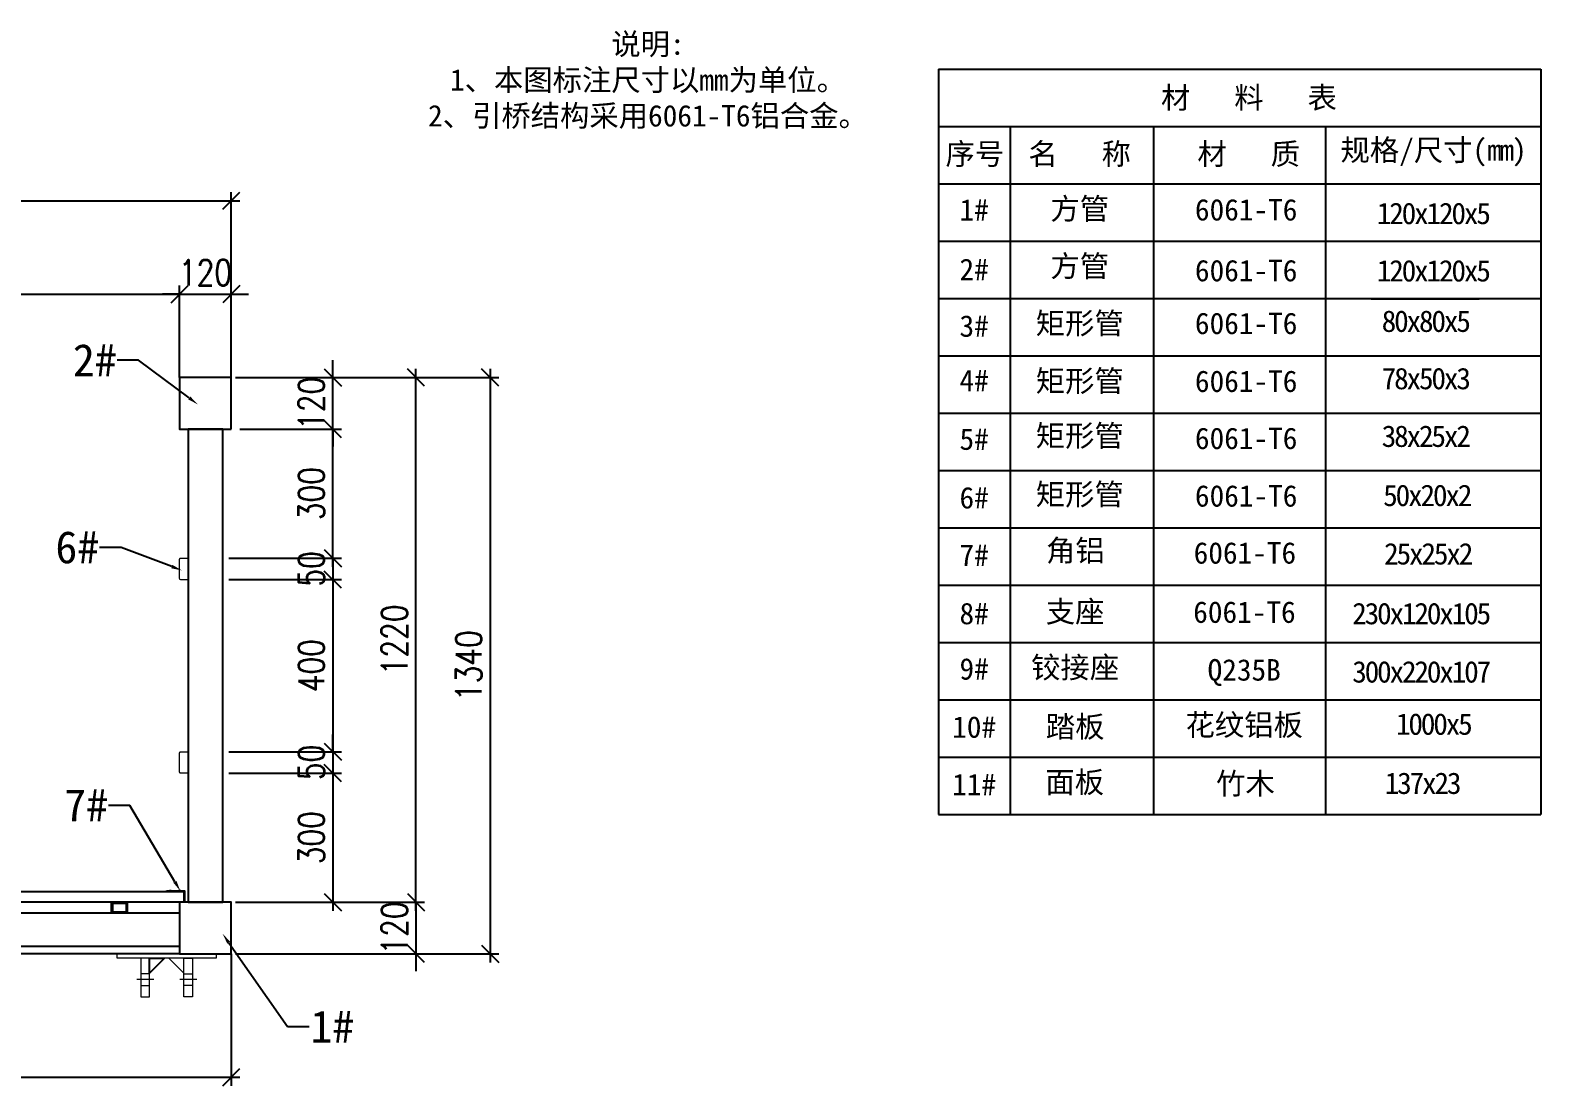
# Model space of a CAD drawing. Extents: x -259369 to -50372, y -155978 to 198088.
# Drawn here: x -86688 to -76155, y 74845 to 82209 of the extents above; entities that cross this region are included whole.
import ezdxf
from ezdxf import colors
from ezdxf.entities.mleader import LeaderData, LeaderLine
from ezdxf.math import Vec2, Vec3

# ---------------------------------------------------------------- set-up
doc = ezdxf.new("R2010")
doc.units = 0
doc.header["$LTSCALE"] = 1000
doc.header["$MEASUREMENT"] = 0
doc.linetypes.add('DASHDOT', pattern=[1, 0.5, -0.25, 0, -0.25])
for name, color, linetype, lineweight in [('图框', 7, 'Continuous', 13), ('型材', 7, 'Continuous', 15), ('结构', 52, 'Continuous', 18)]:
    doc.layers.add(name, color=color, linetype=linetype, lineweight=lineweight)
for name, color, linetype in [('文字', 7, 'Continuous'), ('标注', 9, 'Continuous'), ('连接端梁', 130, 'Continuous'), ('铝横梁', 220, 'Continuous'), ('铝通', 4, 'Continuous'), ('面板', 44, 'Continuous')]:
    doc.layers.add(name, color=color, linetype=linetype)
doc.styles.add('Arial', font='')
doc.styles.add('HZTXT', font='txtw.shx', dxfattribs={"width": 0.8, "bigfont": 'hztxtw.shx'})
doc.styles.get('Arial').set_extended_font_data('STXihei')
doc.dimstyles.new('DIM-40-SC0.5', dxfattribs={"dimscale": 40, "dimtxt": 3, "dimasz": 2, "dimexe": 1, "dimexo": 1, "dimgap": 1, "dimtad": 1, "dimdec": 1, "dimlfac": 0.5, "dimdsep": 46, "dimtxsty": 'HZTXT', "dimblk": 'OBLIQUE', "dimcen": 0, "dimdle": 1, "dimclrd": 9, "dimclre": 9, "dimclrt": 2, "dimadec": 1, "dimazin": 0, "dimtfac": 1, "dimtdec": 1, "dimtix": 1, "dimtmove": 2, "dimatfit": 3, "dimldrblk": 'OBLIQUE', "dimfxl": 0, "dimtolj": 1, "dimtzin": 0, "dimarcsym": 0})

# ---------------------------------------------------------------- blocks, each defined once
blk = doc.blocks.new('_Oblique')
at = {"color": 0, "linetype": 'ByBlock', "lineweight": -2}
blk.add_line((-0.5, -0.5), (0.5, 0.5), dxfattribs=at)
blk = doc.blocks.new('*D229')
at = {"layer": 'Defpoints', "color": 0, "transparency": 16777216}
for p in [(45439.6, 43591.7), (40919.6, 43163.8), (45439.6, 43163.8)]:
    blk.add_point(p, dxfattribs=at)
at = {"layer": '标注', "color": 9, "lineweight": -2, "transparency": 16777216}
for p, q in [((40919.6, 43203.8), (40919.6, 43631.7)), ((45439.6, 43203.8), (45439.6, 43631.7)), ((40879.6, 43591.7), (45479.6, 43591.7))]:
    blk.add_line(p, q, dxfattribs=at)
at = {"layer": '标注', "color": 9, "lineweight": -2, "transparency": 16777216, "xscale": 80, "yscale": 80, "zscale": 80, "rotation": 180}
blk.add_blockref('_Oblique', (40919.6, 43591.7), dxfattribs=at)
at = {"layer": '标注', "color": 9, "lineweight": -2, "transparency": 16777216, "xscale": 80, "yscale": 80, "zscale": 80}
blk.add_blockref('_Oblique', (45439.6, 43591.7), dxfattribs=at)
at = {"layer": '标注', "color": 2, "transparency": 16777216, "insert": (43179.6, 43691.7), "char_height": 120, "attachment_point": 5, "style": 'HZTXT'}
blk.add_mtext('\\A1;2260', dxfattribs=at)
blk = doc.blocks.new('*D230')
at = {"layer": 'Defpoints', "color": 0, "transparency": 16777216}
for p in [(45679.6, 43591.7), (45439.6, 43163.8, 0), (45679.6, 43145.8)]:
    blk.add_point(p, dxfattribs=at)
at = {"layer": '标注', "color": 9, "lineweight": -2, "transparency": 16777216}
for p, q in [((45439.6, 43203.8), (45439.6, 43631.7)), ((45679.6, 43185.8), (45679.6, 43631.7)), ((45439.6, 43591.7), (45359.6, 43591.7)), ((45439.6, 43591.7), (45679.6, 43591.7)), ((45679.6, 43591.7), (45759.6, 43591.7))]:
    blk.add_line(p, q, dxfattribs=at)
at = {"layer": '标注', "color": 9, "lineweight": -2, "transparency": 16777216, "xscale": 80, "yscale": 80, "zscale": 80}
blk.add_blockref('_Oblique', (45439.6, 43591.7), dxfattribs=at)
at = {"layer": '标注', "color": 9, "lineweight": -2, "transparency": 16777216, "xscale": 80, "yscale": 80, "zscale": 80, "rotation": 180}
blk.add_blockref('_Oblique', (45679.6, 43591.7), dxfattribs=at)
at = {"layer": '标注', "color": 2, "transparency": 16777216, "insert": (45559.6, 43691.7), "char_height": 120, "attachment_point": 5, "style": 'HZTXT'}
blk.add_mtext('\\A1;120', dxfattribs=at)
blk = doc.blocks.new('*D231')
at = {"layer": 'Defpoints', "color": 0, "transparency": 16777216}
for p in [(45679.6, 44026.3), (40679.6, 43163.8), (45679.6, 43163.8)]:
    blk.add_point(p, dxfattribs=at)
at = {"layer": '标注', "color": 9, "lineweight": -2, "transparency": 16777216}
for p, q in [((40679.6, 43203.8), (40679.6, 44066.3)), ((45679.6, 43203.8), (45679.6, 44066.3)), ((40639.6, 44026.3), (45719.6, 44026.3))]:
    blk.add_line(p, q, dxfattribs=at)
at = {"layer": '标注', "color": 9, "lineweight": -2, "transparency": 16777216, "xscale": 80, "yscale": 80, "zscale": 80, "rotation": 180}
blk.add_blockref('_Oblique', (40679.6, 44026.3), dxfattribs=at)
at = {"layer": '标注', "color": 9, "lineweight": -2, "transparency": 16777216, "xscale": 80, "yscale": 80, "zscale": 80}
blk.add_blockref('_Oblique', (45679.6, 44026.3), dxfattribs=at)
at = {"layer": '标注', "color": 2, "transparency": 16777216, "insert": (43179.6, 44126.3), "char_height": 120, "attachment_point": 5, "style": 'HZTXT'}
blk.add_mtext('\\A1;2500', dxfattribs=at)
blk = doc.blocks.new('*D232')
at = {"layer": 'Defpoints', "color": 0, "transparency": 16777216}
for p in [(40679.6, 40563.8), (45679.6, 40563.8), (45679.6, 39950)]:
    blk.add_point(p, dxfattribs=at)
at = {"layer": '标注', "color": 9, "lineweight": -2, "transparency": 16777216}
for p, q in [((40679.6, 40523.8), (40679.6, 39910)), ((45679.6, 40523.8), (45679.6, 39910)), ((40639.6, 39950), (45719.6, 39950))]:
    blk.add_line(p, q, dxfattribs=at)
at = {"layer": '标注', "color": 9, "lineweight": -2, "transparency": 16777216, "xscale": 80, "yscale": 80, "zscale": 80, "rotation": 180}
blk.add_blockref('_Oblique', (40679.6, 39950), dxfattribs=at)
at = {"layer": '标注', "color": 9, "lineweight": -2, "transparency": 16777216, "xscale": 80, "yscale": 80, "zscale": 80}
blk.add_blockref('_Oblique', (45679.6, 39950), dxfattribs=at)
at = {"layer": '标注', "color": 2, "transparency": 16777216, "insert": (43179.6, 40050), "char_height": 120, "attachment_point": 5, "style": 'HZTXT'}
blk.add_mtext('\\A1;2500', dxfattribs=at)
blk = doc.blocks.new('*D233')
at = {"layer": 'Defpoints', "color": 0, "transparency": 16777216}
for p in [(45659.5, 43203.8, 0), (46538.1, 43203.8), (45659.5, 40763.8)]:
    blk.add_point(p, dxfattribs=at)
at = {"layer": '标注', "color": 9, "lineweight": -2, "transparency": 16777216}
for p, q in [((45699.5, 43203.8), (46578.1, 43203.8)), ((46538.1, 40723.8), (46538.1, 43243.8)), ((45699.5, 40763.8), (46578.1, 40763.8))]:
    blk.add_line(p, q, dxfattribs=at)
at = {"layer": '标注', "color": 9, "lineweight": -2, "transparency": 16777216, "xscale": 80, "yscale": 80, "zscale": 80}
for p, rotation in [((46538.1, 43203.8), 90), ((46538.1, 40763.8), 270)]:
    blk.add_blockref('_Oblique', p, dxfattribs=dict(at, rotation=rotation))
at = {"layer": '标注', "color": 2, "transparency": 16777216, "insert": (46438.1, 41983.8), "char_height": 120, "attachment_point": 5, "rotation": 90, "style": 'HZTXT'}
blk.add_mtext('\\A1;1220', dxfattribs=at)
blk = doc.blocks.new('*D234')
at = {"layer": 'Defpoints', "color": 0, "transparency": 16777216}
for p in [(45659.5, 43203.8, 0), (45659.5, 40523.8, 0), (46883.2, 40523.8)]:
    blk.add_point(p, dxfattribs=at)
at = {"layer": '标注', "color": 9, "lineweight": -2, "transparency": 16777216}
for p, q in [((45699.5, 43203.8), (46923.2, 43203.8)), ((46883.2, 43243.8), (46883.2, 40483.8)), ((45699.5, 40523.8), (46923.2, 40523.8))]:
    blk.add_line(p, q, dxfattribs=at)
at = {"layer": '标注', "color": 9, "lineweight": -2, "transparency": 16777216, "xscale": 80, "yscale": 80, "zscale": 80}
for p, rotation in [((46883.2, 43203.8), 90), ((46883.2, 40523.8), 270)]:
    blk.add_blockref('_Oblique', p, dxfattribs=dict(at, rotation=rotation))
at = {"layer": '标注', "color": 2, "transparency": 16777216, "insert": (46783.2, 41863.8), "char_height": 120, "attachment_point": 5, "rotation": 90, "style": 'HZTXT'}
blk.add_mtext('\\A1;1340', dxfattribs=at)
blk = doc.blocks.new('*D235')
at = {"layer": 'Defpoints', "color": 0, "transparency": 16777216}
for p in [(45659.5, 40763.8, 0), (45659.5, 40523.8), (46538.1, 40523.8)]:
    blk.add_point(p, dxfattribs=at)
at = {"layer": '标注', "color": 9, "lineweight": -2, "transparency": 16777216}
for p, q in [((46538.1, 40763.8), (46538.1, 40843.8)), ((45699.5, 40763.8), (46578.1, 40763.8)), ((46538.1, 40763.8), (46538.1, 40523.8)), ((45699.5, 40523.8), (46578.1, 40523.8)), ((46538.1, 40523.8), (46538.1, 40443.8))]:
    blk.add_line(p, q, dxfattribs=at)
at = {"layer": '标注', "color": 9, "lineweight": -2, "transparency": 16777216, "xscale": 80, "yscale": 80, "zscale": 80}
for p, rotation in [((46538.1, 40763.8), 270), ((46538.1, 40523.8), 90)]:
    blk.add_blockref('_Oblique', p, dxfattribs=dict(at, rotation=rotation))
at = {"layer": '标注', "color": 2, "transparency": 16777216, "insert": (46438.1, 40643.8), "char_height": 120, "attachment_point": 5, "rotation": 90, "style": 'HZTXT'}
blk.add_mtext('\\A1;120', dxfattribs=at)
blk = doc.blocks.new('*D222')
at = {"layer": 'Defpoints', "color": 0, "transparency": 16777216}
for p in [(45679.6, 43203.8, 0), (46151.9, 43203.8), (45679.6, 42963.8, 0)]:
    blk.add_point(p, dxfattribs=at)
at = {"layer": '标注', "color": 9, "lineweight": -2, "transparency": 16777216}
for p, q in [((46151.9, 43203.8), (46151.9, 43283.8)), ((45719.6, 43203.8), (46191.9, 43203.8)), ((46151.9, 42963.8), (46151.9, 43203.8)), ((45719.6, 42963.8), (46191.9, 42963.8)), ((46151.9, 42963.8), (46151.9, 42883.8))]:
    blk.add_line(p, q, dxfattribs=at)
at = {"layer": '标注', "color": 9, "lineweight": -2, "transparency": 16777216, "xscale": 80, "yscale": 80, "zscale": 80}
for p, rotation in [((46151.9, 43203.8), 270), ((46151.9, 42963.8), 90)]:
    blk.add_blockref('_Oblique', p, dxfattribs=dict(at, rotation=rotation))
at = {"layer": '标注', "color": 2, "transparency": 16777216, "insert": (46051.9, 43083.8), "char_height": 120, "attachment_point": 5, "rotation": 90, "style": 'HZTXT'}
blk.add_mtext('\\A1;120', dxfattribs=at)
blk = doc.blocks.new('*D223')
at = {"layer": 'Defpoints', "color": 0, "transparency": 16777216}
for p in [(45679.6, 42963.8), (46151.9, 42963.8), (45627.6, 42363.8)]:
    blk.add_point(p, dxfattribs=at)
at = {"layer": '标注', "color": 9, "lineweight": -2, "transparency": 16777216}
for p, q in [((46151.9, 42323.8), (46151.9, 43003.8)), ((45719.6, 42963.8), (46191.9, 42963.8)), ((45667.6, 42363.8), (46191.9, 42363.8))]:
    blk.add_line(p, q, dxfattribs=at)
at = {"layer": '标注', "color": 9, "lineweight": -2, "transparency": 16777216, "xscale": 80, "yscale": 80, "zscale": 80}
for p, rotation in [((46151.9, 42963.8), 90), ((46151.9, 42363.8), 270)]:
    blk.add_blockref('_Oblique', p, dxfattribs=dict(at, rotation=rotation))
at = {"layer": '标注', "color": 2, "transparency": 16777216, "insert": (46051.9, 42663.8), "char_height": 120, "attachment_point": 5, "rotation": 90, "style": 'HZTXT'}
blk.add_mtext('\\A1;300', dxfattribs=at)
blk = doc.blocks.new('*D224')
at = {"layer": 'Defpoints', "color": 0, "transparency": 16777216}
for p in [(45627.6, 41363.8, 0), (45659.5, 40763.8, 0), (46151.9, 40763.8)]:
    blk.add_point(p, dxfattribs=at)
at = {"layer": '标注', "color": 9, "lineweight": -2, "transparency": 16777216}
for p, q in [((45667.6, 41363.8), (46191.9, 41363.8)), ((46151.9, 41403.8), (46151.9, 40723.8)), ((45699.5, 40763.8), (46191.9, 40763.8))]:
    blk.add_line(p, q, dxfattribs=at)
at = {"layer": '标注', "color": 9, "lineweight": -2, "transparency": 16777216, "xscale": 80, "yscale": 80, "zscale": 80}
for p, rotation in [((46151.9, 41363.8), 90), ((46151.9, 40763.8), 270)]:
    blk.add_blockref('_Oblique', p, dxfattribs=dict(at, rotation=rotation))
at = {"layer": '标注', "color": 2, "transparency": 16777216, "insert": (46051.9, 41063.8), "char_height": 120, "attachment_point": 5, "rotation": 90, "style": 'HZTXT'}
blk.add_mtext('\\A1;300', dxfattribs=at)
blk = doc.blocks.new('*D225')
at = {"layer": 'Defpoints', "color": 0, "transparency": 16777216}
for p in [(45627.6, 42363.8), (45627.6, 42263.8), (46151.9, 42263.8)]:
    blk.add_point(p, dxfattribs=at)
at = {"layer": '标注', "color": 9, "lineweight": -2, "transparency": 16777216}
for p, q in [((46151.9, 42363.8), (46151.9, 42443.8)), ((45667.6, 42363.8), (46191.9, 42363.8)), ((46151.9, 42363.8), (46151.9, 42263.8)), ((45667.6, 42263.8), (46191.9, 42263.8)), ((46151.9, 42263.8), (46151.9, 42183.8))]:
    blk.add_line(p, q, dxfattribs=at)
at = {"layer": '标注', "color": 9, "lineweight": -2, "transparency": 16777216, "xscale": 80, "yscale": 80, "zscale": 80}
for p, rotation in [((46151.9, 42363.8), 270), ((46151.9, 42263.8), 90)]:
    blk.add_blockref('_Oblique', p, dxfattribs=dict(at, rotation=rotation))
at = {"layer": '标注', "color": 2, "transparency": 16777216, "insert": (46051.9, 42313.8), "char_height": 120, "attachment_point": 5, "rotation": 90, "style": 'HZTXT'}
blk.add_mtext('\\A1;50', dxfattribs=at)
blk = doc.blocks.new('*D226')
at = {"layer": 'Defpoints', "color": 0, "transparency": 16777216}
for p in [(45627.6, 41463.8), (45627.6, 41363.8), (46151.9, 41363.8)]:
    blk.add_point(p, dxfattribs=at)
at = {"layer": '标注', "color": 9, "lineweight": -2, "transparency": 16777216}
for p, q in [((46151.9, 41463.8), (46151.9, 41543.8)), ((45667.6, 41463.8), (46191.9, 41463.8)), ((46151.9, 41463.8), (46151.9, 41363.8)), ((45667.6, 41363.8), (46191.9, 41363.8)), ((46151.9, 41363.8), (46151.9, 41283.8))]:
    blk.add_line(p, q, dxfattribs=at)
at = {"layer": '标注', "color": 9, "lineweight": -2, "transparency": 16777216, "xscale": 80, "yscale": 80, "zscale": 80}
for p, rotation in [((46151.9, 41463.8), 270), ((46151.9, 41363.8), 90)]:
    blk.add_blockref('_Oblique', p, dxfattribs=dict(at, rotation=rotation))
at = {"layer": '标注', "color": 2, "transparency": 16777216, "insert": (46051.9, 41413.8), "char_height": 120, "attachment_point": 5, "rotation": 90, "style": 'HZTXT'}
blk.add_mtext('\\A1;50', dxfattribs=at)
blk = doc.blocks.new('*D227')
at = {"layer": 'Defpoints', "color": 0, "transparency": 16777216}
for p in [(45627.6, 42263.8), (45627.6, 41463.8, 0), (46151.9, 41463.8)]:
    blk.add_point(p, dxfattribs=at)
at = {"layer": '标注', "color": 9, "lineweight": -2, "transparency": 16777216}
for p, q in [((46151.9, 42303.8), (46151.9, 41423.8)), ((45667.6, 42263.8), (46191.9, 42263.8)), ((45667.6, 41463.8), (46191.9, 41463.8))]:
    blk.add_line(p, q, dxfattribs=at)
at = {"layer": '标注', "color": 9, "lineweight": -2, "transparency": 16777216, "xscale": 80, "yscale": 80, "zscale": 80}
for p, rotation in [((46151.9, 42263.8), 90), ((46151.9, 41463.8), 270)]:
    blk.add_blockref('_Oblique', p, dxfattribs=dict(at, rotation=rotation))
at = {"layer": '标注', "color": 2, "transparency": 16777216, "insert": (46051.9, 41863.8), "char_height": 120, "attachment_point": 5, "rotation": 90, "style": 'HZTXT'}
blk.add_mtext('\\A1;400', dxfattribs=at)
blk = doc.blocks.new('*U371')
blk.add_lwpolyline([(-9.9, 80), (-79.9, 10), (-79.9, 80)], close=True)
at = {"layer": '图框'}
for points in [[(-119.9, -100), (-79.9, -100), (-79.9, 80), (-119.9, 80)], [(10.1, 80), (80.1, 10), (80.1, 80)], [(120.1, -100), (80.1, -100), (80.1, 80), (120.1, 80)]]:
    blk.add_lwpolyline(points, close=True, dxfattribs=at)
at = {"layer": '结构', "color": 1, "linetype": 'DASHDOT', "ltscale": 10}
for p, q in [((-59.9, -20), (-139.8, -20)), ((140.1, -20), (60.2, -20))]:
    blk.add_line(p, q, dxfattribs=at)
at = {"layer": '结构', "color": 3}
blk.add_lwpolyline([(-230, 100), (230, 100), (230, 80), (-230, 80)], close=True, dxfattribs=at)
at = {"layer": '结构', "color": 1, "linetype": 'DASHDOT', "ltscale": 10}
for points in [[(-119.9, -47), (-79.9, -47), (-79.9, 7), (-119.9, 7)], [(120.1, -47), (80.1, -47), (80.1, 7), (120.1, 7)]]:
    blk.add_lwpolyline(points, close=True, dxfattribs=at)
blk = doc.blocks.new('*U372')
at = {"color": 0, "linetype": 'ByBlock', "lineweight": -2, "transparency": 16777216}
for p in [(0, 0), (2200, 0), (4400, 0)]:
    blk.add_blockref('*U371', p, dxfattribs=at)
blk = doc.blocks.new('asfsdfsdfgf')
at = {"elevation": 0}
for points in [[(45197.72, 40763.81), (45121.72, 40763.81), (45121.72, 40713.81), (45197.72, 40713.81)], [(45191.72, 40757.81), (45127.72, 40757.81), (45127.72, 40719.81), (45191.72, 40719.81)]]:
    blk.add_lwpolyline(points, close=True, dxfattribs=at)
at = {"layer": '型材', "elevation": 0}
for points in [[(45444.58, 42263.77, -0.4142136), (45439.58, 42268.77), (45439.58, 42358.77, -0.4142136), (45444.58, 42363.77), (45474.58, 42363.77, -0.4142136), (45479.58, 42358.77), (45479.58, 42268.77, -0.4142136), (45474.58, 42263.77)], [(45444.58, 41363.77, -0.4142136), (45439.58, 41368.77), (45439.58, 41458.77, -0.4142136), (45444.58, 41463.77), (45474.58, 41463.77, -0.4142136), (45479.58, 41458.77), (45479.58, 41368.77, -0.4142136), (45474.58, 41363.77)]]:
    blk.add_lwpolyline(points, format="xyb", close=True, dxfattribs=at)
at = {"layer": '型材', "color": 4, "elevation": 0}
blk.add_lwpolyline([(45441.67, 40819.9, -0.4142136), (45442.8, 40819.9), (45444.67, 40818.04, 0.1989124), (45445.23, 40817.81), (45461.57, 40817.81, -0.4142136), (45463.57, 40815.81), (45463.57, 40770.81, -0.4142136), (45462.57, 40769.81), (45460.57, 40769.81, -0.4142136), (45459.57, 40770.81), (45459.57, 40813.81), (45374.17, 40813.81, -0.6656441), (45373.75, 40814.83, -0.2007367), (45380.87, 40817.81), (45391.92, 40817.81, 0.1989124), (45392.48, 40818.04), (45394.35, 40819.9, -0.4142136), (45395.48, 40819.9), (45397.01, 40818.37, 0.4142136), (45398.14, 40818.37), (45399.67, 40819.9, -0.4142136), (45400.8, 40819.9), (45402.67, 40818.04, 0.1989124), (45403.23, 40817.81), (45433.92, 40817.81, 0.1989124), (45434.48, 40818.04), (45436.35, 40819.9, -0.4142136), (45437.48, 40819.9), (45439.01, 40818.37, 0.4142136), (45440.14, 40818.37)], format="xyb", close=True, dxfattribs=at)
at = {"layer": '连接端梁', "elevation": 0}
blk.add_lwpolyline([(45439.58, 40523.81), (40919.55, 40523.81)], dxfattribs=at)
at = {"layer": '铝横梁', "color": 6, "elevation": 0}
blk.add_lwpolyline([(45639.58, 42963.8), (45479.58, 42963.8), (45479.58, 40763.81), (45639.58, 40763.81)], close=True, dxfattribs=at)
at = {"layer": '铝横梁', "color": 11, "elevation": 0}
blk.add_lwpolyline([(40919.55, 40557.81), (40919.55, 40713.81), (45439.57, 40713.81), (45439.57, 40557.81)], close=True, dxfattribs=at)
at = {"layer": '铝通', "elevation": 0}
for points in [[(45679.58, 42963.8), (45679.58, 43203.8), (45439.58, 43203.8), (45439.58, 42963.8), (45679.58, 42963.8)], [(45679.58, 40523.81), (45679.58, 40763.81), (45439.58, 40763.81), (45439.58, 40523.81), (45679.58, 40523.81)]]:
    blk.add_lwpolyline(points, dxfattribs=at)
at = {"layer": '面板', "elevation": 0}
blk.add_lwpolyline([(40899.55, 40763.81), (40899.55, 40813.81), (45459.57, 40813.81), (45459.57, 40763.81)], close=True, dxfattribs=at)
blk.add_blockref('*U372', (40979.55, 40423.81, 0))
at = {"layer": '标注'}
for base, p1, p2, picture, middle in [((45679.58, 44026.25, 0), (40679.55, 43163.8, 0), (45679.58, 43163.8, 0), '*D231', (43179.56, 44126.25, 0)), ((45439.58, 43591.72, 0), (40919.55, 43163.8, 0), (45439.58, 43163.8, 0), '*D229', (43179.56, 43691.72, 0)), ((45679.58, 43591.72, 0), (45439.58, 43163.8, 0), (45679.58, 43145.8, 0), '*D230', (45559.58, 43691.72, 0)), ((45679.58, 39950.03, 0), (40679.55, 40563.81, 0), (45679.58, 40563.81, 0), '*D232', (43179.56, 40050.03, 0))]:
    dim = blk.add_linear_dim(base=base, p1=p1, p2=p2, dimstyle='DIM-40-SC0.5', dxfattribs=at)
    dim.commit()
    dim.dimension.update_dxf_attribs({"geometry": picture, "text_midpoint": middle})
for base, p1, p2, picture, middle in [((46151.87, 43203.8, 0), (45679.58, 42963.8, 0), (45679.58, 43203.8, 0), '*D222', (46051.87, 43083.8, 0)), ((46538.06, 43203.8, 0), (45659.47, 40763.81, 0), (45659.47, 43203.8, 0), '*D233', (46438.06, 41983.8, 0)), ((46883.23, 40523.81, 0), (45659.47, 43203.8, 0), (45659.47, 40523.81, 0), '*D234', (46783.23, 41863.8, 0)), ((46151.87, 42963.8, 0), (45627.58, 42363.77, 0), (45679.58, 42963.8, 0), '*D223', (46051.87, 42663.79, 0)), ((46151.87, 42263.77, 0), (45627.58, 42363.77, 0), (45627.58, 42263.77, 0), '*D225', (46051.87, 42313.77, 0)), ((46151.87, 41463.77, 0), (45627.58, 42263.77, 0), (45627.58, 41463.77, 0), '*D227', (46051.87, 41863.77, 0)), ((46151.87, 41363.77, 0), (45627.58, 41463.77, 0), (45627.58, 41363.77, 0), '*D226', (46051.87, 41413.77, 0)), ((46151.87, 40763.81, 0), (45627.58, 41363.77, 0), (45659.47, 40763.81, 0), '*D224', (46051.87, 41063.79, 0)), ((46538.06, 40523.81, 0), (45659.47, 40763.81, 0), (45659.47, 40523.81, 0), '*D235', (46438.06, 40643.81, 0))]:
    dim = blk.add_linear_dim(base=base, p1=p1, p2=p2, angle=90, dimstyle='DIM-40-SC0.5', dxfattribs=at)
    dim.commit()
    dim.dimension.update_dxf_attribs({"geometry": picture, "text_midpoint": middle})
at = {"layer": '标注', "color": 6}
ml = blk.add_multileader_mtext('Standard', dxfattribs=at)
ml.set_content('2#', color=6, style='Arial')
ml.set_leader_properties(color=9)
ml.build(insert=Vec2(0, 0))
ml.multileader.update_dxf_attribs({"dogleg_length": 100, "arrow_head_size": 50})
ctx = ml.context
ctx.base_point, ctx.char_height, ctx.arrow_head_size, ctx.landing_gap_size, ctx.plane_origin = Vec3(44896.36, 43284.85, 0), 150, 50, 1, Vec3(44248.36, 43748.58, 0)
ctx.text_align_type = 2
notes = []
notes.append((ctx, [(0, (1, 1, 0), (45248.36, 43284.85, 0), (-1, 0), 100, [(0, [(45524.25, 43078.72, 0)], 0, [])])]))
ctx.mtext.insert, ctx.mtext.alignment, ctx.mtext.flow_direction = Vec3(45147.36, 43359.85, 0), 3, 5
ml = blk.add_multileader_mtext('Standard', dxfattribs=at)
ml.set_content('6#', color=6, style='Arial')
ml.set_leader_properties(color=9)
ml.build(insert=Vec2(0, 0))
ml.multileader.update_dxf_attribs({"dogleg_length": 100, "arrow_head_size": 50})
ctx = ml.context
ctx.base_point, ctx.char_height, ctx.arrow_head_size, ctx.landing_gap_size, ctx.plane_origin = Vec3(44815.03, 42413.14, 0), 150, 50, 1, Vec3(45727.58, 43679.75, 0)
ctx.text_align_type = 2
notes.append((ctx, [(1, (1, 1, 0), (45167.03, 42413.14, 0), (-1, 0), 100, [(0, [(45450.52, 42306.74, 0)], 0, [])])]))
ctx.mtext.insert, ctx.mtext.alignment, ctx.mtext.flow_direction = Vec3(45066.03, 42489.94, 0), 3, 5
ml = blk.add_multileader_mtext('Standard', dxfattribs=at)
ml.set_content('7#', color=6, style='Arial')
ml.set_leader_properties(color=9)
ml.build(insert=Vec2(0, 0))
ml.multileader.update_dxf_attribs({"dogleg_length": 100, "arrow_head_size": 50})
ctx = ml.context
ctx.base_point, ctx.char_height, ctx.arrow_head_size, ctx.landing_gap_size, ctx.plane_origin = Vec3(44856.24, 41213.83, 0), 150, 50, 1, Vec3(46061.56, 42476.48, 0)
ctx.text_align_type = 2
notes.append((ctx, [(1, (1, 1, 0), (45208.24, 41213.83, 0), (-1, 0), 100, [(0, [(45442.97, 40815.54, 0)], 0, [])])]))
ctx.mtext.insert, ctx.mtext.alignment, ctx.mtext.flow_direction = Vec3(45107.24, 41290.64, 0), 3, 5
ml = blk.add_multileader_mtext('Standard', dxfattribs=at)
ml.set_content('1#', color=6, style='Arial')
ml.set_leader_properties(color=9)
ml.build(insert=Vec2(0, 0))
ml.multileader.update_dxf_attribs({"dogleg_length": 100, "arrow_head_size": 50})
ctx = ml.context
ctx.base_point, ctx.char_height, ctx.arrow_head_size, ctx.landing_gap_size, ctx.plane_origin = Vec3(46040.95, 40185.34, 0), 150, 50, 1, Vec3(42771.21, 41041.93, 0)
ctx.text_align_type = 2
notes.append((ctx, [(0, (1, 1, 0), (45940.95, 40185.34, 0), (1, 0), 100, [(0, [(45639.49, 40616.4, 0)], 0, [])])]))
ctx.mtext.insert, ctx.mtext.alignment, ctx.mtext.flow_direction = Vec3(46251.18, 40260.34, 0), 3, 5
for ctx, leaders in notes:
    for number, flags, end, landing, length, lines in leaders:
        leader = LeaderData()
        leader.index, (leader.has_last_leader_line, leader.has_dogleg_vector, leader.attachment_direction) = number, flags
        leader.last_leader_point, leader.dogleg_vector, leader.dogleg_length = Vec3(end), Vec3(landing), length
        for number, points, colour, breaks in lines:
            line = LeaderLine()
            line.index, line.vertices, line.color, line.breaks = number, Vec3.list(points), colors.encode_raw_color(colour), breaks
            leader.lines.append(line)
        ctx.leaders.append(leader)

msp = doc.modelspace()

# ---------------------------------------------------------------- linework, layer by layer
at = {"layer": '文字', "color": 0}
for p, q in [((-80355.17, 81937.97, 0), (-80355.17, 76737.99, 0)), ((-80355.17, 81937.97, 0), (-76155.13, 81937.97, 0)), ((-76155.13, 81937.97, 0), (-76155.13, 76737.99, 0)), ((-80355.17, 81537.99, 0), (-76155.13, 81537.99, 0)), ((-79855.18, 81537.99, 0), (-79855.18, 76737.99, 0)), ((-78855.14, 81537.99, 0), (-78855.14, 76737.99, 0)), ((-77655.17, 81537.99, 0), (-77655.17, 76737.99, 0)), ((-80355.17, 81137.99, 0), (-76155.13, 81137.99, 0)), ((-80355.17, 79937.99, 0), (-76155.13, 79937.99, 0)), ((-80355.17, 79537.99, 0), (-76155.13, 79537.99, 0)), ((-80355.17, 77137.99, 0), (-76155.13, 77137.99, 0)), ((-80355.17, 76737.99, 0), (-76155.13, 76737.99, 0))]:
    msp.add_line(p, q, dxfattribs=at)

# ---------------------------------------------------------------- block references
at = {"layer": '连接端梁', "color": 0, "xscale": 1.5, "yscale": 1.5, "zscale": 1.5}
msp.add_blockref('asfsdfsdfgf', (-153805.34, 14980.41, 0), dxfattribs=at)

# ---------------------------------------------------------------- texts
at = {"layer": '文字', "color": 0, "insert": (-82380.55, 81853.59, 0), "char_height": 150, "attachment_point": 5, "style": 'Arial'}
msp.add_mtext_dynamic_manual_height_columns('{\\fSimSun|b0|i0|c134|p2;说明}:\\P1{\\fSimSun|b0|i0|c134|p2;、本图标注尺寸以}mm{\\fSimSun|b0|i0|c134|p2;为单位。\\P}2{\\fSimSun|b0|i0|c134|p2;、引桥结构采用}6061-T6{\\fSimSun|b0|i0|c134|p2;铝合金。}', width=3568.7865, gutter_width=12.5, heights=[0], dxfattribs=at)
at = {"layer": '文字', "color": 0, "char_height": 150, "attachment_point": 5, "style": 'Arial'}
for s, insert in [('材   料   表', (-78190.2, 81729.93, 0)), ('序号', (-80101.41, 81337.75, 0)), ('名   称', (-79370.51, 81337.75, 0)), ('材   质', (-78191.77, 81337.75, 0)), ('规格/尺寸({\\T0.85;mm})', (-76902.54, 81353.14, 0)), ('1#', (-80106.22, 80955.3, 0)), ('方管', (-79369.92, 80955.3, 0)), ('6061-T6', (-78209.45, 80955.3, 0)), ('2#', (-80106.22, 80540.23, 0)), ('方管', (-79369.92, 80555.3, 0)), ('6061-T6', (-78209.45, 80531.06, 0)), ('矩形管', (-79369.92, 80155.3, 0)), ('3#', (-80106.22, 80144.21, 0)), ('6061-T6', (-78209.45, 80162.67, 0)), ('矩形管', (-79369.92, 79753.27, 0)), ('4#', (-80106.22, 79765.45, 0)), ('6061-T6', (-78209.45, 79759.01, 0)), ('5#', (-80106.22, 79355.5, 0)), ('矩形管', (-79369.92, 79371.42, 0)), ('6061-T6', (-78209.45, 79360.68, 0)), ('6#', (-80106.22, 78946.45, 0)), ('矩形管', (-79369.92, 78962.37, 0)), ('6061-T6', (-78209.45, 78959.27, 0)), ('7#', (-80106.22, 78546.93, 0)), ('角铝', (-79400.34, 78570.56, 0)), ('6061-T6', (-78218.23, 78561.62, 0)), ('8#', (-80106.22, 78139.03, 0)), ('支座', (-79401.93, 78144.99, 0)), ('6061-T6', (-78221.37, 78148.57, 0)), ('铰接座', (-79401.93, 77755.96, 0)), ('9#', (-80106.22, 77752.56, 0)), ('Q235B', (-78223.18, 77727.94, 0)), ('10#', (-80106.22, 77347.03, 0)), ('踏板', (-79401.93, 77342.19, 0)), ('{\\fSimSun|b0|i0|c134|p2;花纹铝板}', (-78223.18, 77354.46, 0)), ('11#', (-80106.22, 76947.03, 0)), ('面板', (-79404.91, 76955.6, 0)), ('竹木', (-78214.7, 76945.95, 0))]:
    msp.add_mtext(s, dxfattribs=dict(at, insert=insert))
at = {"layer": '文字', "color": 0, "char_height": 150, "attachment_point": 5, "style": 'Arial', "bg_fill": 2}
for s, insert in [('{\\T0.85;120x120x5}', (-76908.34, 80929.82, 0)), ('{\\T0.85;80x80x5}', (-76961.05, 80178.14, 0)), ('{\\T0.85;25x25x2}', (-76944.04, 78555.63, 0)), ('{\\T0.85;230x120x105}', (-76993.05, 78138.84, 0)), ('{\\T0.85;300x220x107}', (-76993.05, 77732.01, 0)), ('{\\T0.85;1000x5}', (-76904.89, 77367.71, 0))]:
    msp.add_mtext(s, dxfattribs=dict(at, insert=insert))
at = {"layer": '文字', "color": 0, "insert": (-76950.69, 78963.09, 0), "char_height": 150, "width": 974.2857, "attachment_point": 5, "style": 'Arial', "bg_fill": 2}
msp.add_mtext('{\\T0.85;50x20x2}', dxfattribs=at)

# ---------------------------------------------------------------- next in the draw order: linework, layer by layer
at = {"layer": '文字', "color": 0}
for p, q in [((-80355.17, 80737.99, 0), (-76155.13, 80737.99, 0)), ((-80355.17, 80337.99, 0), (-76155.13, 80337.99, 0)), ((-80355.17, 79137.99, 0), (-76155.13, 79137.99, 0)), ((-80355.17, 78737.99, 0), (-76155.13, 78737.99, 0)), ((-80355.17, 78337.99, 0), (-76155.13, 78337.99, 0)), ((-80355.17, 77937.99, 0), (-76155.13, 77937.99, 0)), ((-80355.17, 77537.99, 0), (-76155.13, 77537.99, 0))]:
    msp.add_line(p, q, dxfattribs=at)

# ---------------------------------------------------------------- next in the draw order: texts
at = {"layer": '文字', "color": 0, "char_height": 150, "attachment_point": 5, "style": 'Arial', "bg_fill": 2}
for s, insert in [('{\\T0.85;78x50x3}', (-76961.05, 79778.14, 0)), ('{\\T0.85;38x25x2}', (-76961.05, 79375.86, 0)), ('{\\T0.85;137x23}', (-76983.3, 76954.94, 0))]:
    msp.add_mtext(s, dxfattribs=dict(at, insert=insert))

# ---------------------------------------------------------------- next in the draw order: texts
at = {"layer": '文字', "color": 0, "insert": (-76908.34, 80529.82, 0), "char_height": 150, "attachment_point": 5, "style": 'Arial', "bg_fill": 2}
msp.add_mtext('{\\T0.85;120x120x5}', dxfattribs=at)

doc.saveas('drawing.dxf')
